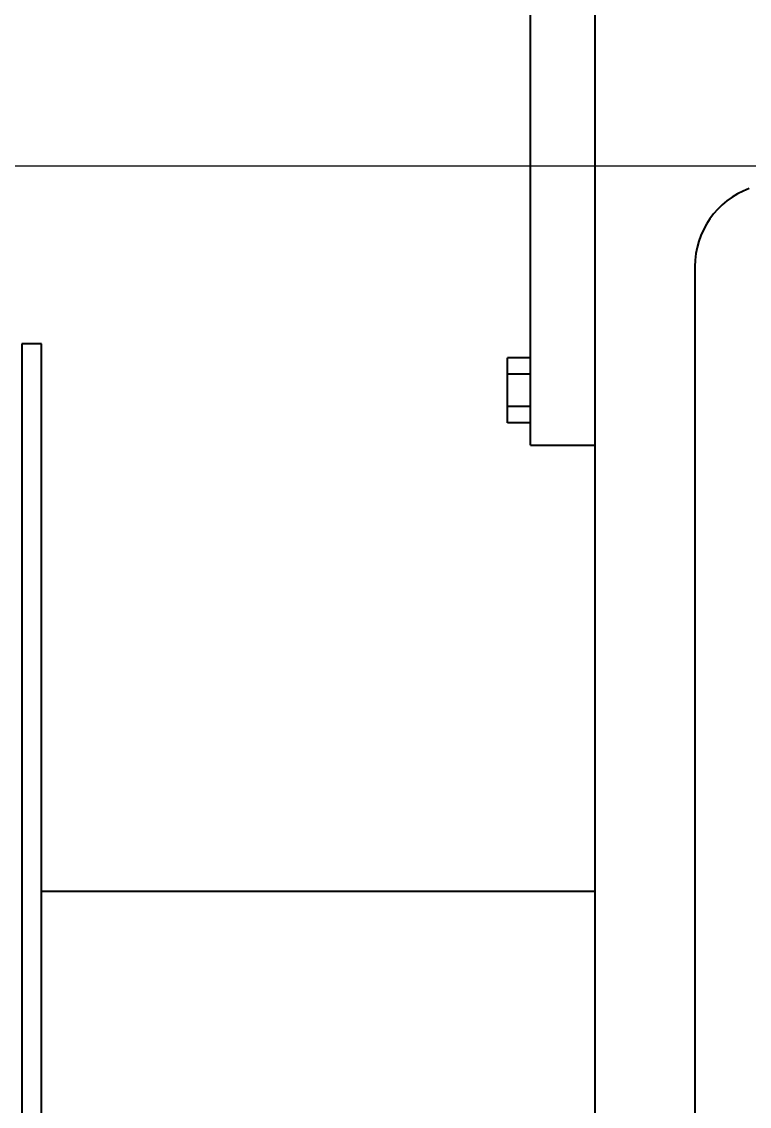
# Model space of a CAD drawing. Header units: millimetres. Extents: x 0 to 5945, y 0 to 4205.
# Drawn here: x 2515.9 to 2735.3, y 1525.2 to 1852.1 of the extents above; entities that cross this region are included whole.
import ezdxf

# ---------------------------------------------------------------- set-up
doc = ezdxf.new("R2010")
doc.units = ezdxf.units.MM
doc.header["$LTSCALE"] = 5
doc.layers.add('가시적인 것(ISO)', color=3, linetype='Continuous', lineweight=40)
doc.layers.add('기호(ISO)', color=5, linetype='Continuous', lineweight=25)

# ---------------------------------------------------------------- blocks, each defined once
blk = doc.blocks.new('품번기호6')
at = {"layer": '기호(ISO)', "color": 7}
blk.add_line((560.827, 361.702), (480.453, 361.702), dxfattribs=at)

msp = doc.modelspace()

# ---------------------------------------------------------------- linework, layer by layer
at = {"layer": '가시적인 것(ISO)'}
for p, q in [((2688.8806, 1384.9862), (2688.8806, 1974.1862)), ((2669.3806, 1731.4862), (2669.3806, 1877.4862)), ((2718.8806, 1778.3033), (2718.8806, 809.6692)), ((2515.8806, 1754.9862), (2515.8806, 1174.9862)), ((2521.8806, 1754.9862), (2515.8806, 1754.9862)), ((2521.8806, 1174.9862), (2521.8806, 1754.9862)), ((2669.3806, 1750.8012), (2662.3806, 1750.8012)), ((2662.3806, 1745.8937), (2662.3806, 1750.8012)), ((2669.3806, 1745.8937), (2662.3806, 1745.8937)), ((2662.3806, 1736.0788), (2662.3806, 1745.8937)), ((2669.3806, 1736.0788), (2662.3806, 1736.0788)), ((2662.3806, 1731.1713), (2662.3806, 1736.0788)), ((2669.3806, 1731.1713), (2662.3806, 1731.1713)), ((2669.3806, 1724.4862), (2669.3806, 1731.4862)), ((2669.3806, 1724.4862), (2688.8806, 1724.4862)), ((2688.8806, 1589.9862), (2521.8806, 1589.9862))]:
    msp.add_line(p, q, dxfattribs=at)
msp.add_arc((2743.8806, 1778.3033), 25, 110, 180, dxfattribs=at)

# ---------------------------------------------------------------- block references
at = {"layer": '기호(ISO)', "xscale": 5, "yscale": 5, "zscale": 5}
msp.add_blockref('품번기호6', (0, 0), dxfattribs=at)

doc.saveas('drawing.dxf')
